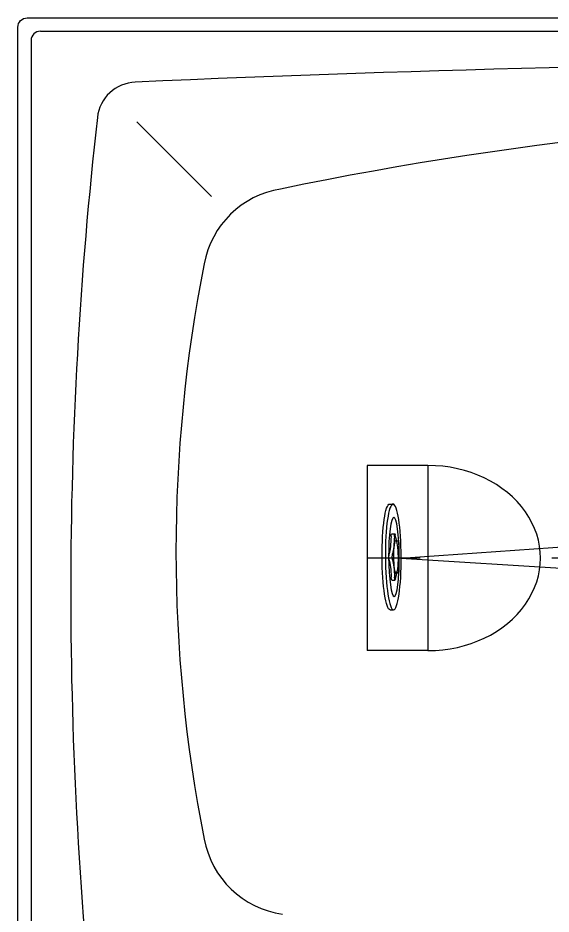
# Model space of a CAD drawing. Header units: millimetres. Extents: x -1237.84 to -1236.32, y 2265.05 to 2266.07.
# Drawn here: x -1237.845 to -1237.44, y 2265.388 to 2266.068 of the extents above; entities that cross this region are included whole.
import ezdxf

# ---------------------------------------------------------------- set-up
doc = ezdxf.new("R2010")
doc.units = ezdxf.units.MM
doc.linetypes.add('CENTER', pattern=[2, 1.25, -0.25, 0.25, -0.25])
for name, color, linetype in [('jacuzzi', 1, 'Continuous'), ('LCENTR02', 1, 'CENTER'), ('LCOTA02', 1, 'Continuous')]:
    doc.layers.add(name, color=color, linetype=linetype)

# ---------------------------------------------------------------- blocks, each defined once
blk = doc.blocks.new('PLX')
at = {"layer": 'LCENTR02'}
blk.add_line((21.969, 0), (-2.027, 0), dxfattribs=at)
at = {"layer": 'LCOTA02'}
for p, q in [((-0.284, 4.085), (-0.034, 4.086)), ((-0.144, 1.834), (0.129, 1.836)), ((15.988, 1.963), (15.994, 1.06)), ((15.988, 1.963), (19.967, 0.007)), ((0.564, 0), (15.994, 1.06)), ((19.967, 0.007), (16.014, -2.003)), ((0.564, 0), (16.007, -0.987)), ((16.007, -0.987), (16.014, -2.003)), ((-0.127, -1.663), (0.123, -1.662)), ((-0.243, -3.915), (0.007, -3.914))]:
    blk.add_line(p, q, dxfattribs=at)
at = {"layer": 'LCOTA02', "extrusion": (0, 0, -1)}
for centre, major_axis, ratio, start_param, end_param in [((-0.263, 0.085), (-0.02, 4), 0.15, 3.141593, 6.283185), ((-0.013, 0.086), (-0.02, 4), 0.15, 3.141593, 9.424778), ((0.037, 0.087), (-0.015, 3), 0.133333, 3.141593, 9.424778), ((-0.464, 1.98), (-0.01, 1.9), 0.15, 1.763314, 2.634916), ((-0.143, 1.566), (-0.001, 0.268), 0.15, -1.378279, 0), ((-0.214, 1.981), (-0.01, 1.9), 0.15, 1.763314, 2.634916), ((0.107, 1.568), (-0.001, 0.268), 0.15, -1.378279, 0.74996), ((0.321, 3.155), (-0.01, 1.9), 0.15, 3.019951, 3.891553), ((0.187, 0.087), (-0.006, 1.25), 0.15, 3.141593, 9.424778), ((0.371, 1.003), (-0.001, 0.268), 0.15, -0.121642, 2.006598), ((0.67, 0.09), (-0.01, 1.9), 0.15, 4.276588, 5.14819), ((-0.297, 0.085), (-0.001, 0.268), 0.15, 3.648269, 5.776509), ((-0.047, 0.086), (-0.001, 0.268), 0.15, 3.648269, 5.776509), ((-0.445, -1.811), (-0.01, 1.9), 0.15, 0.506677, 1.378279), ((-0.195, -1.81), (-0.01, 1.9), 0.15, 0.506677, 1.378279), ((0.352, -2.979), (-0.01, 1.9), 0.15, -0.74996, 0.121642), ((0.38, -0.827), (-0.001, 0.268), 0.15, 1.134995, 3.263235), ((-0.128, -1.395), (-0.001, 0.268), 0.15, 3.141593, 4.519872), ((0.122, -1.394), (-0.001, 0.268), 0.15, 2.391632, 4.519872)]:
    blk.add_ellipse(centre, major_axis=major_axis, ratio=ratio, start_param=start_param, end_param=end_param, dxfattribs=at)

msp = doc.modelspace()

# ---------------------------------------------------------------- linework, layer by layer
at = {"layer": 'jacuzzi'}
for p, q in [((-1237.82767, 2266.05772), (-1236.34178, 2266.05772)), ((-1237.83469, 2266.0507), (-1237.83469, 2265.21481)), ((-1237.69761, 2265.93211), (-1237.75443, 2265.98893)), ((-1237.57934, 2265.72807), (-1237.57934, 2265.58761)), ((-1237.53315, 2265.72807), (-1237.57934, 2265.72807)), ((-1237.53315, 2265.72807), (-1237.53315, 2265.58761)), ((-1237.53315, 2265.58761), (-1237.57934, 2265.58761))]:
    msp.add_line(p, q, dxfattribs=at)
at = {"layer": 'jacuzzi', "color": 3}
msp.add_lwpolyline([(-1237.84472, 2265.20478), (-1237.84472, 2266.06073, -0.414214), (-1237.8377, 2266.06776), (-1236.33175, 2266.06776, -0.414214), (-1236.32472, 2266.06073), (-1236.32472, 2265.20478, -0.414214), (-1236.33175, 2265.19776), (-1237.8377, 2265.19776, -0.414214)], format="xyb", close=True, dxfattribs=at)
at = {"layer": 'jacuzzi', "color": 1}
msp.add_arc((-1237.82767, 2266.0507), 0.00702, 90, 180, dxfattribs=at)
at = {"layer": 'jacuzzi'}
for centre, radius, start, end in [((-1237.08472, 2251.09671), 14.93736, 87.426159, 92.573841), ((-1237.75443, 2265.98893), 0.0301, 92.07071, 173.89423), ((-1234.60352, 2265.63276), 3.20107, 173.55401, 186.44599), ((-1237.09877, 2263.30592), 2.68807, 77.27623, 101.72824), ((-1237.63403, 2265.86853), 0.07023, 99.13139, 169.66913), ((-1236.60827, 2265.66285), 1.1164, 168.72526, 191.27474), ((-1237.63403, 2265.45718), 0.07023, 190.33087, 262.04606)]:
    msp.add_arc(centre, radius, start, end, dxfattribs=at)
msp.add_ellipse((-1237.53315, 2265.65784), major_axis=(0.08546, 0), ratio=0.821781, start_param=4.712389, end_param=7.853982, dxfattribs=at)

# ---------------------------------------------------------------- block references
at = {"layer": 'jacuzzi', "xscale": 0.01003300330026491, "yscale": 0.01003300330046386, "zscale": 0.0100330033003292}
msp.add_blockref('PLX', (-1237.55939, 2265.65784), dxfattribs=at)

doc.saveas('drawing.dxf')
